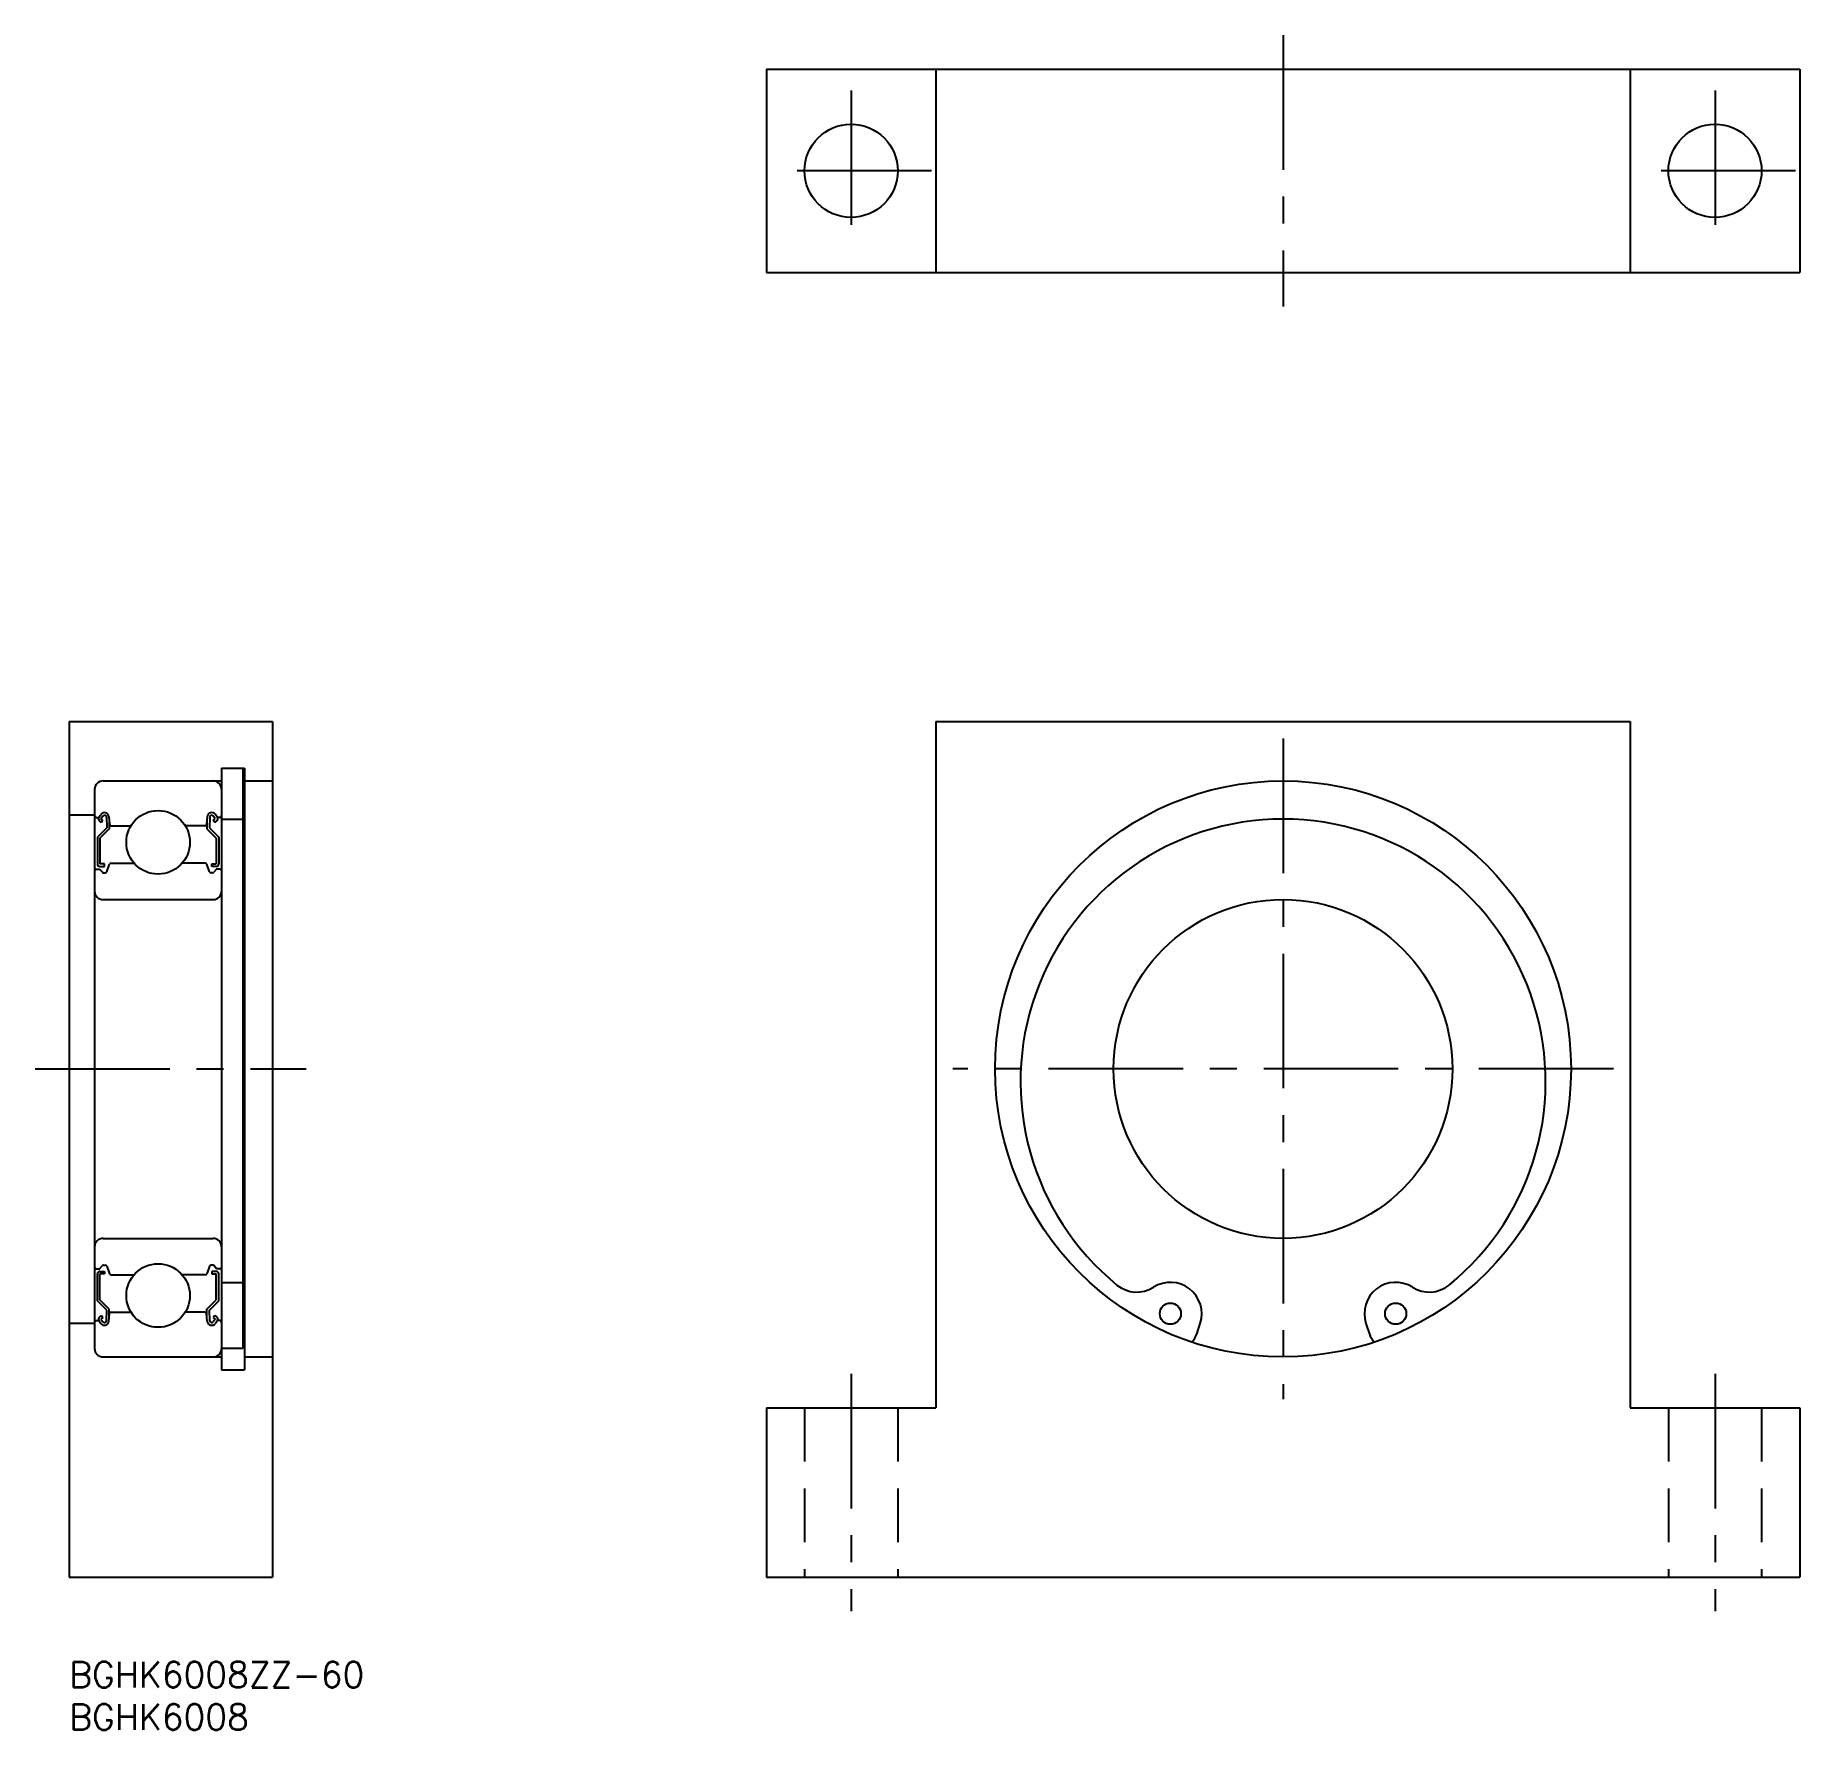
# Model space of a CAD drawing. Extents: x -4 to 204, y -8 to 192.
import ezdxf

# ---------------------------------------------------------------- set-up
doc = ezdxf.new("R2010")
doc.units = 0
doc.header["$LTSCALE"] = 0.5
doc.linetypes.add('CENTER', pattern=[50.8, 31.75, -6.35, 6.35, -6.35])
doc.linetypes.add('DASHED', pattern=[19.05, 12.7, -6.35])
for name, color, linetype in [('MSM_CENTER', 1, 'CENTER'), ('MSM_CONTINUOUS', 7, 'CONTINUOUS'), ('MSM_DASHED', 4, 'DASHED'), ('MSM_PART_NUMBER', 7, 'CONTINUOUS')]:
    doc.layers.add(name, color=color, linetype=linetype)
doc.styles.get("Standard").update_dxf_attribs({"font": 'txt.shx', "height": 3, "bigfont": 'bigfont.shx'})

# ---------------------------------------------------------------- blocks, each defined once
blk = doc.blocks.new('*U4')
at = {"layer": 'MSM_PART_NUMBER'}
blk.add_text('BGHK6008ZZ-60', height=3, dxfattribs=at).set_placement((0, -3))
blk = doc.blocks.new('*U5')
at = {"layer": 'MSM_PART_NUMBER'}
blk.add_text('BGHK6008', height=3, dxfattribs=at).set_placement((0, -8))

msp = doc.modelspace()

# ---------------------------------------------------------------- linework, layer by layer
at = {"layer": 'MSM_CENTER'}
for p, q in [((143.32, 192.02), (143.32, 160.02)), ((92.32, 185.52), (92.32, 166.52)), ((194.32, 185.52), (194.32, 166.52)), ((101.82, 176.02), (82.82, 176.02)), ((203.82, 176.02), (184.82, 176.02)), ((143.32, 109), (143.32, 31)), ((-4, 70), (28, 70)), ((182.32, 70), (104.32, 70)), ((92.32, 34), (92.32, 6)), ((194.32, 34), (194.32, 6))]:
    msp.add_line(p, q, dxfattribs=at)
at = {"layer": 'MSM_CONTINUOUS'}
for p, q in [((82.32, 188.02), (82.32, 164.02)), ((82.32, 188.02), (204.32, 188.02)), ((102.32, 188.02), (102.32, 164.02)), ((184.32, 188.02), (184.32, 164.02)), ((204.32, 188.02), (204.32, 164.02)), ((82.32, 164.02), (204.32, 164.02)), ((0, 111), (24, 111)), ((0, 111), (0, 10)), ((24, 111), (24, 10)), ((102.32, 111), (184.32, 111)), ((102.32, 111), (102.32, 30)), ((184.32, 111), (184.32, 30)), ((18, 105.5), (18, 34.5)), ((18, 105.5, 1.25), (20.7, 105.5, 1.25)), ((20.5, 105.5, 0.75), (20.5, 36.99, 0.75)), ((20.7, 105.5), (20.7, 34.5)), ((3, 103), (3, 37)), ((4, 104), (18, 104)), ((20.7, 104, 1.25), (24, 104, 1.25)), ((0, 100), (3, 100)), ((3.5, 99.7), (3.73, 100.03)), ((17.5, 99.7), (17.27, 100.03)), ((3.2, 99.7), (3.5, 99.7)), ((4.44, 98.47), (3.34, 97.37)), ((3.82, 99.11), (3.57, 99.28)), ((4.74, 98.35), (3.64, 97.25)), ((3.75, 99.53), (3.98, 99.86)), ((3.99, 99.35), (3.75, 99.53)), ((3.82, 99.11), (3.99, 99.35)), ((4.4, 99.73), (4.44, 98.47)), ((4.69, 99.77), (4.77, 98.88)), ((4.74, 99.22), (4.74, 98.35)), ((4.97, 98.7), (7.3, 98.7)), ((16.03, 98.7), (13.7, 98.7)), ((16.31, 99.77), (16.23, 98.88)), ((16.26, 99.22), (16.26, 98.35)), ((16.26, 98.35), (17.36, 97.25)), ((16.6, 99.73), (16.56, 98.47)), ((16.56, 98.47), (17.66, 97.37)), ((17.01, 99.35), (17.25, 99.53)), ((17.18, 99.11), (17.01, 99.35)), ((17.25, 99.53), (17.02, 99.86)), ((17.18, 99.11), (17.43, 99.28)), ((17.8, 99.7), (17.5, 99.7)), ((18, 99.5, 1.25), (20.5, 99.5, 1.25)), ((3.34, 97.37), (3.34, 94.2)), ((3.64, 97.25), (3.64, 94.2)), ((17.36, 97.25), (17.36, 94.2)), ((17.66, 97.37), (17.66, 94.2)), ((4.16, 94.2), (3.64, 94.2)), ((3.64, 93.9), (4.16, 93.9)), ((4.16, 93.9), (4.16, 94.2)), ((4.43, 93.28), (4.76, 94.17)), ((4.95, 94.3), (7.66, 94.3)), ((16.05, 94.3), (13.34, 94.3)), ((16.57, 93.28), (16.24, 94.17)), ((16.84, 93.9), (16.84, 94.2)), ((16.84, 94.2), (17.36, 94.2)), ((17.36, 93.9), (16.84, 93.9)), ((3.2, 93.6), (3.6, 93.6)), ((3.6, 93.6), (3.92, 93.22)), ((4.07, 93.15), (4.25, 93.15)), ((16.93, 93.15), (16.75, 93.15)), ((17.4, 93.6), (17.08, 93.22)), ((17.8, 93.6), (17.4, 93.6)), ((4, 90), (17, 90)), ((4, 50), (17, 50)), ((3.2, 46.4), (3.6, 46.4)), ((3.6, 46.4), (3.92, 46.78)), ((3.64, 46.1), (4.16, 46.1)), ((4.07, 46.85), (4.25, 46.85)), ((4.16, 46.1), (4.16, 45.8)), ((4.43, 46.72), (4.76, 45.83)), ((16.57, 46.72), (16.24, 45.83)), ((16.93, 46.85), (16.75, 46.85)), ((16.84, 46.1), (16.84, 45.8)), ((17.36, 46.1), (16.84, 46.1)), ((17.4, 46.4), (17.08, 46.78)), ((17.8, 46.4), (17.4, 46.4)), ((3.34, 42.63), (3.34, 45.8)), ((3.64, 42.75), (3.64, 45.8)), ((4.16, 45.8), (3.64, 45.8)), ((4.95, 45.7), (7.66, 45.7)), ((16.05, 45.7), (13.34, 45.7)), ((16.84, 45.8), (17.36, 45.8)), ((17.36, 42.75), (17.36, 45.8)), ((17.66, 42.63), (17.66, 45.8)), ((18, 44.81, 1.25), (20.5, 44.81, 1.25)), ((4.44, 41.53), (3.34, 42.63)), ((4.74, 41.65), (3.64, 42.75)), ((16.26, 41.65), (17.36, 42.75)), ((16.56, 41.53), (17.66, 42.63)), ((0, 40), (3, 40)), ((3.2, 40.3), (3.5, 40.3)), ((3.5, 40.3), (3.73, 39.97)), ((3.82, 40.89), (3.57, 40.72)), ((3.99, 40.65), (3.75, 40.47)), ((3.75, 40.47), (3.98, 40.14)), ((3.82, 40.89), (3.99, 40.65)), ((4.4, 40.27), (4.44, 41.53)), ((4.69, 40.23), (4.77, 41.12)), ((4.74, 40.78), (4.74, 41.65)), ((4.97, 41.3), (7.3, 41.3)), ((16.03, 41.3), (13.7, 41.3)), ((16.31, 40.23), (16.23, 41.12)), ((16.26, 40.78), (16.26, 41.65)), ((16.6, 40.27), (16.56, 41.53)), ((17.18, 40.89), (17.01, 40.65)), ((17.01, 40.65), (17.25, 40.47)), ((17.25, 40.47), (17.02, 40.14)), ((17.18, 40.89), (17.43, 40.72)), ((17.5, 40.3), (17.27, 39.97)), ((17.8, 40.3), (17.5, 40.3)), ((133.13, 38.71), (133.54, 39.97)), ((153.1, 39.97), (153.51, 38.71)), ((4, 36), (18, 36)), ((20.5, 36.99, 0.75), (18, 36.99, 0.75)), ((20.7, 36, 1.25), (24, 36, 1.25)), ((18, 34.5, 1.25), (20.7, 34.5, 1.25)), ((82.32, 30), (82.32, 10)), ((82.32, 30), (102.32, 30)), ((184.32, 30), (204.32, 30)), ((204.32, 30), (204.32, 10)), ((0, 10), (24, 10)), ((82.32, 10), (204.32, 10))]:
    msp.add_line(p, q, dxfattribs=at)
for centre, radius in [((92.32, 176.02), 5.5), ((194.32, 176.02), 5.5), ((143.32, 70), 34), ((10.5, 96.75), 3.75), ((143.32, 70), 20), ((10.5, 43.25), 3.75), ((130.02, 41.11), 1.25), ((156.62, 41.11), 1.25)]:
    msp.add_circle(centre, radius, dxfattribs=at)
for centre, radius, start, end in [((4, 103), 1, 90, 180), ((17, 103), 1, 0, 90), ((4.17, 99.73), 0.53, 5.0651, 144.9356), ((16.83, 99.73), 0.53, 35.0644, 174.9349), ((3.2, 99.9), 0.2, 180, 270), ((3.75, 99.53), 0.3, 144.9356, 235.0377), ((4.17, 99.72), 0.23, 2.1311, 144.9356), ((4.97, 98.9), 0.2, 185.0651, 270), ((16.03, 98.9), 0.2, 270, 354.9349), ((16.83, 99.72), 0.23, 35.0644, 177.8689), ((17.25, 99.53), 0.3, 304.9623, 35.0644), ((17.8, 99.9), 0.2, 270, 0), ((143.32, 68.5), 31, 309.248, 230.752), ((3.64, 94.2), 0.3, 180, 270), ((4.95, 94.1), 0.2, 90, 159.9703), ((16.05, 94.1), 0.2, 20.0297, 90), ((17.36, 94.2), 0.3, 270, 0), ((3.2, 93.4), 0.2, 90, 180), ((4.07, 93.35), 0.2, 219.9991, 270), ((4.25, 93.35), 0.2, 270, 339.9703), ((16.75, 93.35), 0.2, 200.0297, 270), ((16.93, 93.35), 0.2, 270, 320.0009), ((17.8, 93.4), 0.2, 0, 90), ((4, 91), 1, 180, 270), ((17, 91), 1, 270, 0), ((4, 49), 1, 90, 180), ((17, 49), 1, 0, 90), ((3.2, 46.6), 0.2, 180, 270), ((3.64, 45.8), 0.3, 90, 180), ((4.07, 46.65), 0.2, 90, 140.0009), ((4.25, 46.65), 0.2, 20.0297, 90), ((4.95, 45.9), 0.2, 200.0297, 270), ((16.05, 45.9), 0.2, 270, 339.9703), ((16.75, 46.65), 0.2, 90, 159.9703), ((16.93, 46.65), 0.2, 39.9991, 90), ((17.36, 45.8), 0.3, 0, 90), ((17.8, 46.6), 0.2, 270, 0), ((126.05, 47.36), 3.7, 230.752, 302.4641), ((130.02, 41.11), 3.7, 341.9582, 122.4641), ((156.62, 41.11), 3.7, 57.5359, 198.0418), ((160.59, 47.36), 3.7, 237.5359, 309.248), ((3.2, 40.1), 0.2, 90, 180), ((3.75, 40.47), 0.3, 124.9623, 215.0644), ((4.17, 40.27), 0.53, 215.0644, 354.9349), ((4.17, 40.28), 0.23, 215.0644, 357.8689), ((4.97, 41.1), 0.2, 90, 174.9349), ((16.03, 41.1), 0.2, 5.0651, 90), ((16.83, 40.27), 0.53, 185.0651, 324.9356), ((16.83, 40.28), 0.23, 182.1311, 324.9356), ((17.25, 40.47), 0.3, 324.9356, 55.0377), ((17.8, 40.1), 0.2, 0, 90), ((130.75, 39.49), 2.5, 316.0099, 341.9582), ((155.89, 39.49), 2.5, 198.0418, 223.9901), ((4, 37), 1, 180, 270), ((17, 37), 1, 270, 0)]:
    msp.add_arc(centre, radius, start, end, dxfattribs=at)
at = {"layer": 'MSM_DASHED'}
for p, q in [((86.82, 30), (86.82, 10)), ((97.82, 30), (97.82, 10)), ((188.82, 30), (188.82, 10)), ((199.82, 30), (199.82, 10))]:
    msp.add_line(p, q, dxfattribs=at)

# ---------------------------------------------------------------- block references
at = {"layer": 'MSM_CONTINUOUS'}
for name in ['*U4', '*U5']:
    msp.add_blockref(name, (0, 0), dxfattribs=at)

doc.saveas('drawing.dxf')
